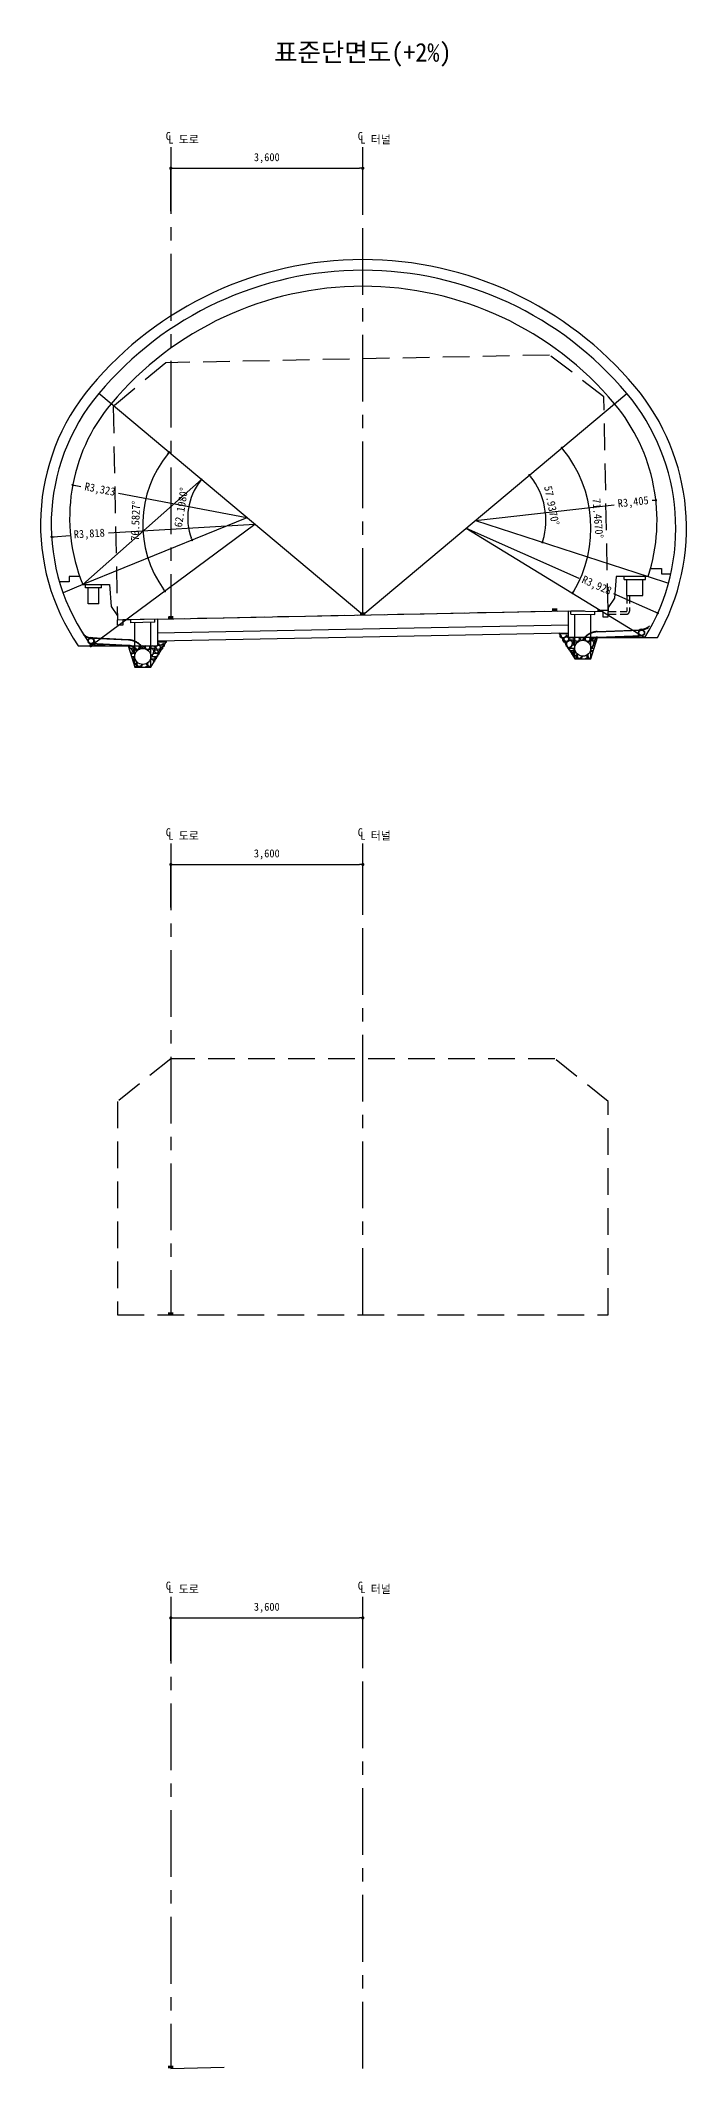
# Model space of a CAD drawing. Header units: millimetres. Extents: x -69382 to 174843, y -46375 to 101648.
# Drawn here: x 73612 to 85722, y 20056 to 58065 of the extents above; entities that cross this region are included whole.
import ezdxf
from ezdxf.enums import TextEntityAlignment as Align

# ---------------------------------------------------------------- set-up
doc = ezdxf.new("R2010")
doc.units = ezdxf.units.MM
doc.header["$LTSCALE"] = 1000
doc.linetypes.add('A-CENTR01', pattern=[2, 1.25, -0.25, 0.25, -0.25])
doc.linetypes.add('A-DASHD01', pattern=[0.75, 0.5, -0.25])
for name, color, linetype in [('-길작업', 255, 'Continuous'), ('CS-CNTL', 1, 'A-CENTR01'), ('CS-CONC-MAJR', 4, 'Continuous'), ('CS-DIML', 1, 'Continuous'), ('CS-EXCV', 3, 'A-DIGLN01'), ('CS-HIDL', 2, 'A-DASHD01'), ('CS-LEAT', 3, 'Continuous'), ('CS-PATT', 1, 'Continuous'), ('CS-SYMB', 3, 'Continuous'), ('CST-01-02-02-G05-CS-CONC', 4, 'Continuous'), ('CST-01-02-02-G05-CS-EXCV', 3, 'CFZ008'), ('CZ-HIDL', 2, 'A-DASHD01'), ('CZ-TEX1', 6, 'Continuous'), ('DIM1', 1, 'Continuous')]:
    doc.layers.add(name, color=color, linetype=linetype)
doc.styles.add('WBMTXT', font='DotumChe.ttf')
doc.styles.add('WGTXT', font='DotumChe.ttf')
doc.linetypes.add('A-DIGLN01', pattern='A,0.9,-0.2,[19,kscals.shx,S=0.1,R=180,X=0,Y=0],0.9', length=2)
doc.linetypes.add('CFZ008', pattern='A,0.9,-0.2,[106,KHCLINE.shx,S=0.00606,R=180,X=0,Y=0],0.9', length=2)
doc.dimstyles.new('DIM-01', dxfattribs={"dimscale": 100, "dimtxt": 3, "dimasz": 0.6, "dimexe": 0, "dimexo": 0, "dimgap": 1, "dimtad": 1, "dimdec": 0, "dimrnd": 0.001, "dimzin": 1, "dimdsep": 46, "dimlunit": 6, "dimtxsty": 'WGTXT', "dimblk": 'DOT', "dimcen": 0, "dimclrd": 1, "dimclre": 1, "dimclrt": 3, "dimadec": 4, "dimazin": 0, "dimtfac": 1, "dimtdec": 0, "dimtix": 1, "dimtmove": 2, "dimatfit": 3, "dimldrblk": 'DOT', "dimfxl": 1.5, "dimlwd": -1, "dimarcsym": 0})
doc.dimstyles.new('DIM-50(j)', dxfattribs={"dimscale": 50, "dimtxt": 3, "dimasz": 0.6, "dimexe": 1.25, "dimexo": 0, "dimgap": 1.25, "dimtad": 1, "dimdec": 0, "dimdsep": 46, "dimlunit": 6, "dimtxsty": 'WGTXT', "dimblk": 'CMRSPOS', "dimcen": 6.375, "dimclrd": 1, "dimclre": 1, "dimclrt": 3, "dimadec": 4, "dimazin": 0, "dimtfac": 1, "dimtdec": 0, "dimtix": 1, "dimtmove": 2, "dimatfit": 1, "dimldrblk": 'CMRSPOS', "dimfxl": 1.25, "dimtolj": 1, "dimtzin": 0, "dimarcsym": 0})

# ---------------------------------------------------------------- blocks, each defined once
blk = doc.blocks.new('_Dot')
at = {"layer": 'DIM1'}
blk.add_line((0, 0), (-1, 0), dxfattribs=at)
at = {"layer": 'DIM1', "const_width": 0.5}
blk.add_lwpolyline([(-0.25, 0, 1), (0.25, 0, 1)], format="xyb", close=True, dxfattribs=at)
blk = doc.blocks.new('*D339')
at = {"color": 1, "linetype": 'ByBlock', "lineweight": -2, "transparency": 16777216}
for p, q in [((76054, 41818), (76054, 42621)), ((79654, 41818), (79654, 42621))]:
    blk.add_line(p, q, dxfattribs=at)
at = {"color": 1, "transparency": 16777216}
blk.add_line((76114, 42621), (79594, 42621), dxfattribs=at)
at = {"layer": 'Defpoints', "color": 0, "linetype": 'ByBlock', "transparency": 16777216}
for p in [(79654, 42621), (76054, 41818), (79654, 41818)]:
    blk.add_point(p, dxfattribs=at)
at = {"color": 1, "linetype": 'ByBlock', "transparency": 16777216, "xscale": 60, "yscale": 60, "zscale": 60, "rotation": 180}
blk.add_blockref('_Dot', (76054, 42621), dxfattribs=at)
at = {"color": 1, "linetype": 'ByBlock', "transparency": 16777216, "xscale": 60, "yscale": 60, "zscale": 60}
blk.add_blockref('_Dot', (79654, 42621), dxfattribs=at)
at = {"color": 3, "linetype": 'ByBlock', "transparency": 16777216, "insert": (77854, 42811), "char_height": 150, "attachment_point": 5, "style": 'WGTXT'}
blk.add_mtext('3,600', dxfattribs=at)
blk = doc.blocks.new('*D340')
at = {"color": 1, "linetype": 'ByBlock', "lineweight": -2, "transparency": 16777216}
for p, q in [((76054, 54867), (76054, 55671)), ((79654, 54867), (79654, 55671))]:
    blk.add_line(p, q, dxfattribs=at)
at = {"color": 1, "transparency": 16777216}
blk.add_line((76114, 55671), (79594, 55671), dxfattribs=at)
at = {"layer": 'Defpoints', "color": 0, "linetype": 'ByBlock', "transparency": 16777216}
for p in [(79654, 55671), (76054, 54867), (79654, 54867)]:
    blk.add_point(p, dxfattribs=at)
at = {"color": 1, "linetype": 'ByBlock', "transparency": 16777216, "xscale": 60, "yscale": 60, "zscale": 60, "rotation": 180}
blk.add_blockref('_Dot', (76054, 55671), dxfattribs=at)
at = {"color": 1, "linetype": 'ByBlock', "transparency": 16777216, "xscale": 60, "yscale": 60, "zscale": 60}
blk.add_blockref('_Dot', (79654, 55671), dxfattribs=at)
at = {"color": 3, "linetype": 'ByBlock', "transparency": 16777216, "insert": (77854, 55860), "char_height": 150, "attachment_point": 5, "style": 'WGTXT'}
blk.add_mtext('3,600', dxfattribs=at)
blk = doc.blocks.new('CMRSPOS')
at = {"layer": 'CS-DIML', "color": 1}
blk.add_line((-0.75, 0), (-1.5, 0), dxfattribs=at)
at = {"layer": 'CS-DIML', "color": 1, "const_width": 0.75}
blk.add_lwpolyline([(-0.375, 0, 1), (0.375, 0, 1)], format="xyb", close=True, dxfattribs=at)
blk = doc.blocks.new('*D341')
at = {"layer": '-길작업', "color": 1, "lineweight": -2, "transparency": 16777216}
blk.add_arc((77481, 49122), 1110, 141.548, 200.6501, dxfattribs=at)
at = {"layer": 'Defpoints', "color": 0, "transparency": 16777216}
for p in [(74706, 51451), (76433, 49489), (77481, 49122), (74404, 47867), (79654, 47299)]:
    blk.add_point(p, dxfattribs=at)
at = {"layer": '-길작업', "color": 1, "lineweight": -2, "transparency": 16777216, "xscale": 30, "yscale": 30, "zscale": 30}
for p, rotation in [((76630, 49836), 50.77397742344014), ((76453, 48703), 291.4240346628612)]:
    blk.add_blockref('CMRSPOS', p, dxfattribs=dict(at, rotation=rotation))
at = {"layer": '-길작업', "color": 3, "transparency": 16777216, "insert": (76248, 49315), "char_height": 150, "attachment_point": 5, "rotation": 81.099, "style": 'WGTXT'}
blk.add_mtext('\\A1;62.1980°', dxfattribs=at)
blk = doc.blocks.new('*D342')
at = {"layer": '-길작업', "color": 1, "lineweight": -2, "transparency": 16777216}
blk.add_arc((77630, 48997), 2100, 140.8184, 215.7644, dxfattribs=at)
at = {"layer": 'Defpoints', "color": 0, "transparency": 16777216}
for p in [(74706, 51451), (75596, 49522), (77630, 48997), (79654, 47299), (74565, 46722)]:
    blk.add_point(p, dxfattribs=at)
at = {"layer": '-길작업', "color": 1, "lineweight": -2, "transparency": 16777216, "xscale": 30, "yscale": 30, "zscale": 30}
for p, rotation in [((76021, 50347), 50.40917902936007), ((75944, 47745), 306.1735653981945)]:
    blk.add_blockref('CMRSPOS', p, dxfattribs=dict(at, rotation=rotation))
at = {"layer": '-길작업', "color": 3, "transparency": 16777216, "insert": (75393, 49064), "char_height": 150, "attachment_point": 5, "rotation": 88.2914, "style": 'WGTXT'}
blk.add_mtext('\\A1;76.5827°', dxfattribs=at)
blk = doc.blocks.new('*D343')
at = {"layer": '-길작업', "color": 1, "lineweight": -2, "transparency": 16777216}
for p, q in [((74244, 49729), (74370, 49706)), ((77481, 49122), (75077, 49573))]:
    blk.add_line(p, q, dxfattribs=at)
at = {"layer": 'Defpoints', "color": 0, "transparency": 16777216}
for p in [(74215, 49735), (77481, 49122)]:
    blk.add_point(p, dxfattribs=at)
at = {"layer": '-길작업', "color": 1, "lineweight": -2, "transparency": 16777216, "xscale": 30, "yscale": 30, "zscale": 30, "rotation": 169.3792305069425}
blk.add_blockref('CMRSPOS', (74215, 49735), dxfattribs=at)
at = {"layer": '-길작업', "color": 3, "transparency": 16777216, "insert": (74724, 49639), "char_height": 150, "attachment_point": 5, "rotation": 349.3792, "style": 'WGTXT'}
blk.add_mtext('\\A1;R3,323', dxfattribs=at)
blk = doc.blocks.new('*D344')
at = {"layer": '-길작업', "color": 1, "lineweight": -2, "transparency": 16777216}
for p, q in [((73850, 48765), (74168, 48785)), ((77630, 48997), (74886, 48829))]:
    blk.add_line(p, q, dxfattribs=at)
at = {"layer": 'Defpoints', "color": 0, "transparency": 16777216}
for p in [(73820, 48763), (77630, 48997)]:
    blk.add_point(p, dxfattribs=at)
at = {"layer": '-길작업', "color": 1, "lineweight": -2, "transparency": 16777216, "xscale": 30, "yscale": 30, "zscale": 30, "rotation": 183.5116391490069}
blk.add_blockref('CMRSPOS', (73820, 48763), dxfattribs=at)
at = {"layer": '-길작업', "color": 3, "transparency": 16777216, "insert": (74527, 48807), "char_height": 150, "attachment_point": 5, "rotation": 3.5116, "style": 'WGTXT'}
blk.add_mtext('\\A1;R3,818', dxfattribs=at)
blk = doc.blocks.new('*D345')
at = {"color": 1, "linetype": 'ByBlock', "lineweight": -2, "transparency": 16777216}
for p, q in [((76054, 27697), (76054, 28500)), ((79654, 27697), (79654, 28500))]:
    blk.add_line(p, q, dxfattribs=at)
at = {"color": 1, "transparency": 16777216}
blk.add_line((76114, 28500), (79594, 28500), dxfattribs=at)
at = {"layer": 'Defpoints', "color": 0, "linetype": 'ByBlock', "transparency": 16777216}
for p in [(79654, 28500), (76054, 27697), (79654, 27697)]:
    blk.add_point(p, dxfattribs=at)
at = {"color": 1, "linetype": 'ByBlock', "transparency": 16777216, "xscale": 60, "yscale": 60, "zscale": 60, "rotation": 180}
blk.add_blockref('_Dot', (76054, 28500), dxfattribs=at)
at = {"color": 1, "linetype": 'ByBlock', "transparency": 16777216, "xscale": 60, "yscale": 60, "zscale": 60}
blk.add_blockref('_Dot', (79654, 28500), dxfattribs=at)
at = {"color": 3, "linetype": 'ByBlock', "transparency": 16777216, "insert": (77854, 28690), "char_height": 150, "attachment_point": 5, "style": 'WGTXT'}
blk.add_mtext('3,600', dxfattribs=at)
blk = doc.blocks.new('*D346')
at = {"layer": '-길작업', "color": 1, "lineweight": -2, "transparency": 16777216}
blk.add_arc((81765, 49069), 1322, 343.3634, 38.6996, dxfattribs=at)
at = {"layer": 'Defpoints', "color": 0, "transparency": 16777216}
for p in [(84603, 51451), (81765, 49069), (83086, 49101), (85004, 48021), (79654, 47299)]:
    blk.add_point(p, dxfattribs=at)
at = {"layer": '-길작업', "color": 1, "lineweight": -2, "transparency": 16777216, "xscale": 30, "yscale": 30, "zscale": 30}
for p, rotation in [((82777, 49919), 129.3497756539354), ((83022, 48662), 252.7131782649471)]:
    blk.add_blockref('CMRSPOS', p, dxfattribs=dict(at, rotation=rotation))
at = {"layer": '-길작업', "color": 3, "transparency": 16777216, "insert": (83197, 49349), "char_height": 150, "attachment_point": 5, "rotation": 281.0315, "style": 'WGTXT'}
blk.add_mtext('\\A1;57.9370°', dxfattribs=at)
blk = doc.blocks.new('*D347')
at = {"layer": '-길작업', "color": 1, "lineweight": -2, "transparency": 16777216}
blk.add_arc((81594, 48926), 2338, 329.2683, 39.2647, dxfattribs=at)
at = {"layer": 'Defpoints', "color": 0, "transparency": 16777216}
for p in [(84603, 51451), (81594, 48926), (83911, 48615), (79654, 47299), (84944, 46876)]:
    blk.add_point(p, dxfattribs=at)
at = {"layer": '-길작업', "color": 1, "lineweight": -2, "transparency": 16777216, "xscale": 30, "yscale": 30, "zscale": 30}
for p, rotation in [((83385, 50429), 129.6323559732324), ((83588, 47706), 238.9006648357519)]:
    blk.add_blockref('CMRSPOS', p, dxfattribs=dict(at, rotation=rotation))
at = {"layer": '-길작업', "color": 3, "transparency": 16777216, "insert": (84062, 49110), "char_height": 150, "attachment_point": 5, "rotation": 274.2665, "style": 'WGTXT'}
blk.add_mtext('\\A1;71.4670°', dxfattribs=at)
blk = doc.blocks.new('*D348')
at = {"layer": '-길작업', "color": 1, "lineweight": -2, "transparency": 16777216}
for p, q in [((85119, 49445), (85082, 49441)), ((81765, 49069), (84368, 49361))]:
    blk.add_line(p, q, dxfattribs=at)
at = {"layer": 'Defpoints', "color": 0, "transparency": 16777216}
for p in [(85149, 49449), (81765, 49069)]:
    blk.add_point(p, dxfattribs=at)
at = {"layer": '-길작업', "color": 1, "lineweight": -2, "transparency": 16777216, "xscale": 30, "yscale": 30, "zscale": 30, "rotation": 6.391121757839711}
blk.add_blockref('CMRSPOS', (85149, 49449), dxfattribs=at)
at = {"layer": '-길작업', "color": 3, "transparency": 16777216, "insert": (84725, 49401), "char_height": 150, "attachment_point": 5, "rotation": 6.3911, "style": 'WGTXT'}
blk.add_mtext('\\A1;R3,405', dxfattribs=at)
blk = doc.blocks.new('*D349')
at = {"layer": '-길작업', "color": 1, "lineweight": -2, "transparency": 16777216}
for p, q in [((81594, 48926), (83706, 47988)), ((85156, 47343), (84363, 47695))]:
    blk.add_line(p, q, dxfattribs=at)
at = {"layer": 'Defpoints', "color": 0, "transparency": 16777216}
for p in [(81594, 48926), (85183, 47331)]:
    blk.add_point(p, dxfattribs=at)
at = {"layer": '-길작업', "color": 1, "lineweight": -2, "transparency": 16777216, "xscale": 30, "yscale": 30, "zscale": 30, "rotation": 336.0345342017617}
blk.add_blockref('CMRSPOS', (85183, 47331), dxfattribs=at)
at = {"layer": '-길작업', "color": 3, "transparency": 16777216, "insert": (84034, 47841), "char_height": 150, "attachment_point": 5, "rotation": 336.0345, "style": 'WGTXT'}
blk.add_mtext('\\A1;R3,928', dxfattribs=at)

msp = doc.modelspace()

# ---------------------------------------------------------------- hatches: boundary and pattern name
at = {"layer": 'CS-PATT'}
h = msp.add_hatch(dxfattribs=at)
h.set_pattern_fill('GRAVEL', color=256, scale=200, style=0)
h.set_pattern_definition([(228.0128, (62762.526, 103892.425), (-1599.9996464, -1800.0002683), [26.9072, -2663.8176]), (184.9697, (62744.526, 103872.4255), (2400.0002103, 199.9982614), [46.1736, -4571.185]), (132.5104, (62698.526, 103868.425), (1999.9981437, -2200.0017348), [32.5576, -3223.2064]), (267.2737, (62620.526, 103818.4255), (199.9992035, 4000.000059), [42.0476, -4162.7116]), (292.8337, (62618.526, 103776.4255), (-1000.0019811, 2399.9992824), [41.231, -4081.8746]), (357.2737, (62634.526, 103738.4255), (-4000.000059, 199.9992035), [42.0476, -4162.7116]), (37.6942, (62676.526, 103736.4255), (-2600.0014691, -1999.998081), [55.6058, -5504.9698]), (72.2553, (62720.526, 103770.4255), (1400.0021525, 4399.9992462), [52.4976, -5197.2642]), (121.4296, (62736.526, 103820.4255), (-1600.0016468, 2599.9990073), [42.19, -4176.8146]), (175.2364, (62714.526, 103856.425), (2200.0001893, -199.9983065), [48.1664, -2360.1526]), (222.3974, (62666.526, 103860.4255), (-2400.0014702, -2199.9984164), [62.2896, -6166.675]), (138.8141, (62818.526, 103816.425), (-1400.0005894, 1199.9994627), [21.2602, -2104.7688]), (171.4692, (62802.526, 103830.425), (2599.999657, -400.001582), [40.4474, -4004.3022]), (225, (62762.53, 103836.43), (-2e-14, -200.00006), [28.2842, -254.5584]), (203.1986, (62748.526, 103860.425), (999.999946, 400.000265), [15.2316, -1507.923]), (291.8014, (62734.526, 103854.425), (-199.999982, 600.000055), [21.5406, -1055.4924]), (30.9638, (62742.526, 103834.425), (599.999604, 400.000497), [34.9858, -1131.2046]), (161.5651, (62772.526, 103852.425), (400.00009, -199.99968), [25.2982, -607.1574]), (16.3895, (62618.526, 103854.425), (2000.0004397, 599.998542), [35.44, -3508.569]), (70.3462, (62652.526, 103864.425), (-799.9990495, -2200.000427), [29.7322, -2943.4816]), (293.1986, (62772.526, 103892.425), (-400.000265, 999.999946), [30.463, -1492.6916]), (343.6105, (62784.526, 103864.425), (-2000.0004397, 599.998542), [35.44, -3508.569]), (339.444, (62618.526, 103730.425), (-1000.000369, 399.999199), [34.176, -1674.6248]), (294.7751, (62650.526, 103718.425), (-999.998438, 2200.0006844), [28.6356, -2834.9286]), (66.8014, (62774.526, 103692.425), (400.000265, 999.999946), [30.463, -1492.6916]), (17.354, (62786.526, 103720.425), (-2600.0004038, -799.9989005), [33.5262, -3319.0848]), (69.444, (62676.526, 103692.425), (-399.999199, -1000.000369), [17.088, -1691.7128]), (101.3099, (62762.526, 103692.425), (-199.999526, 800.00015), [10.198, -1009.6058]), (165.9638, (62760.526, 103702.425), (600.00011, -199.99961), [41.231, -783.39]), (186.009, (62720.526, 103712.425), (1999.9999502, 199.9998635), [38.21, -3782.7846]), (303.6901, (62742.526, 103816.425), (-200.000267, 399.99991), [28.8444, -692.2658]), (353.1572, (62758.526, 103792.4255), (3399.9998731, -400.0015996), [50.3588, -4985.5126]), (60.9454, (62808.526, 103786.425), (-800.0000054, -1400.000077), [20.5912, -2038.5348]), (90, (62818.53, 103804.43), (-200, 200), [12, -188]), (120.2564, (62716.526, 103718.425), (799.9989774, -1400.000491), [27.7848, -2750.704]), (48.0128, (62702.526, 103742.425), (1599.9996464, 1800.0002683), [53.8144, -2636.9104]), (0, (62738.53, 103782.43), (200, 200), [52, -148]), (325.3048, (62790.526, 103782.425), (-1999.9988518, 1400.001722), [31.6228, -3130.6548]), (254.0546, (62816.526, 103764.425), (-199.999978, -800.000025), [29.1204, -1426.9016]), (207.646, (62808.526, 103736.4255), (-3799.9991614, -2000.0015426), [47.413, -4693.8948]), (175.4261, (62766.526, 103714.4255), (-2600.0001117, 199.9989602), [50.1598, -4965.8148])])
h.paths.add_polyline_path([(75979.2703, 46768.2709), (75804.2703, 46771.7709), (75804.2703, 46721.7709), (75254.2709, 46721.769), (75379.2703, 46321.7709), (75679.2703, 46321.7709)])
h.paths.add_polyline_path([(75679.2703, 46521.7709, -1), (75379.2703, 46521.7709, -1)], flags=16)
h = msp.add_hatch(dxfattribs=at)
h.set_pattern_fill('GRAVEL', color=256, scale=200, style=0)
h.set_pattern_definition([(228.0128, (69212.908, 104046.425), (-1599.9996464, -1800.0002683), [26.9072, -2663.8176]), (184.9697, (69194.908, 104026.4255), (2400.0002103, 199.9982614), [46.1736, -4571.185]), (132.5104, (69148.908, 104022.425), (1999.9981437, -2200.0017348), [32.5576, -3223.2064]), (267.2737, (69070.908, 103972.4255), (199.9992035, 4000.000059), [42.0476, -4162.7116]), (292.8337, (69068.908, 103930.4255), (-1000.0019811, 2399.9992824), [41.231, -4081.8746]), (357.2737, (69084.908, 103892.4255), (-4000.000059, 199.9992035), [42.0476, -4162.7116]), (37.6942, (69126.908, 103890.4255), (-2600.0014691, -1999.998081), [55.6058, -5504.9698]), (72.2553, (69170.908, 103924.4255), (1400.0021525, 4399.9992462), [52.4976, -5197.2642]), (121.4296, (69186.908, 103974.4255), (-1600.0016468, 2599.9990073), [42.19, -4176.8146]), (175.2364, (69164.908, 104010.425), (2200.0001893, -199.9983065), [48.1664, -2360.1526]), (222.3974, (69116.908, 104014.4255), (-2400.0014702, -2199.9984164), [62.2896, -6166.675]), (138.8141, (69268.908, 103970.425), (-1400.0005894, 1199.9994627), [21.2602, -2104.7688]), (171.4692, (69252.908, 103984.425), (2599.999657, -400.001582), [40.4474, -4004.3022]), (225, (69212.91, 103990.43), (-2e-14, -200.00006), [28.2842, -254.5584]), (203.1986, (69198.908, 104014.425), (999.999946, 400.000265), [15.2316, -1507.923]), (291.8014, (69184.908, 104008.425), (-199.999982, 600.000055), [21.5406, -1055.4924]), (30.9638, (69192.908, 103988.425), (599.999604, 400.000497), [34.9858, -1131.2046]), (161.5651, (69222.91, 104006.425), (400.00009, -199.99968), [25.2982, -607.1574]), (16.3895, (69068.908, 104008.425), (2000.0004397, 599.998542), [35.44, -3508.569]), (70.3462, (69102.908, 104018.425), (-799.9990495, -2200.000427), [29.7322, -2943.4816]), (293.1986, (69222.908, 104046.425), (-400.000265, 999.999946), [30.463, -1492.6916]), (343.6105, (69234.908, 104018.425), (-2000.0004397, 599.998542), [35.44, -3508.569]), (339.444, (69068.908, 103884.425), (-1000.000369, 399.999199), [34.176, -1674.6248]), (294.7751, (69100.908, 103872.425), (-999.998438, 2200.0006844), [28.6356, -2834.9286]), (66.8014, (69224.908, 103846.425), (400.000265, 999.999946), [30.463, -1492.6916]), (17.354, (69236.908, 103874.425), (-2600.0004038, -799.9989005), [33.5262, -3319.0848]), (69.444, (69126.908, 103846.425), (-399.999199, -1000.000369), [17.088, -1691.7128]), (101.3099, (69212.908, 103846.425), (-199.999526, 800.00015), [10.198, -1009.6058]), (165.9638, (69210.91, 103856.425), (600.00011, -199.99961), [41.231, -783.39]), (186.009, (69170.908, 103866.425), (1999.9999502, 199.9998635), [38.21, -3782.7846]), (303.6901, (69192.91, 103970.425), (-200.000267, 399.99991), [28.8444, -692.2658]), (353.1572, (69208.908, 103946.4255), (3399.9998731, -400.0015996), [50.3588, -4985.5126]), (60.9454, (69258.908, 103940.425), (-800.0000054, -1400.000077), [20.5912, -2038.5348]), (90, (69268.9, 103958.43), (-200, 200), [12, -188]), (120.2564, (69166.908, 103872.425), (799.9989774, -1400.000491), [27.7848, -2750.704]), (48.0128, (69152.908, 103896.425), (1599.9996464, 1800.0002683), [53.8144, -2636.9104]), (0, (69188.9, 103936.43), (200, 200), [52, -148]), (325.3048, (69240.908, 103936.425), (-1999.9988518, 1400.001722), [31.6228, -3130.6548]), (254.0546, (69266.908, 103918.425), (-199.999978, -800.000025), [29.1204, -1426.9016]), (207.646, (69258.908, 103890.4255), (-3799.9991614, -2000.0015426), [47.413, -4693.8948]), (175.4261, (69216.908, 103868.4255), (-2600.0001117, 199.9989602), [50.1598, -4965.8148])])
h.paths.add_polyline_path([(83329.2703, 46922.2709), (83504.2703, 46925.7709), (83504.2703, 46875.7709), (84054.2697, 46875.769), (83929.2703, 46475.7709), (83629.2703, 46475.7709)])
h.paths.add_polyline_path([(83629.2703, 46675.7709, 1), (83929.2703, 46675.7709, 1)], flags=16)

# ---------------------------------------------------------------- linework, layer by layer
at = {"layer": '-길작업', "color": 3}
for p, q in [((79654.2703, 47298.7709), (74705.6232, 51451.1788)), ((79654.2703, 47298.7709), (84602.9174, 51451.1788)), ((76630.2703, 49835.7709), (74404.2703, 47866.7709)), ((84154.2703, 47260.7709), (84254.2703, 47260.7709)), ((76054.2703, 20056.5461), (77054.2703, 20076.5461))]:
    msp.add_line(p, q, dxfattribs=at)
at = {"layer": '-길작업', "color": 5}
for p, q in [((77481.1, 49122.2773), (74404.2703, 47866.7709)), ((81764.5328, 49069.4913), (85004.2703, 48020.7709))]:
    msp.add_line(p, q, dxfattribs=at)
at = {"layer": '-길작업', "color": 6}
for p, q in [((77630.2458, 48997.1291), (74564.5448, 46721.7709)), ((81593.8327, 48926.257), (84944.2547, 46875.7709))]:
    msp.add_line(p, q, dxfattribs=at)
at = {"layer": '-길작업', "color": 3}
for points in [[(85004.2703, 48020.7709), (85384.8285, 47897.5821)], [(74404.2703, 47866.7709), (74033.9168, 47715.6474)]]:
    msp.add_lwpolyline(points, dxfattribs=at)
at = {"layer": '-길작업', "color": 6}
for centre, radius, start, end in [((77630.2458, 48997.1291), 3817.8236, 140, 216.58274443), ((81593.8327, 48926.257), 3928.081, 328.53302081, 40)]:
    msp.add_arc(centre, radius, start, end, dxfattribs=at)
at = {"layer": '-길작업', "color": 5}
for centre, radius, start, end in [((77481.1, 49122.2773), 3323.1276, 140, 202.19801209), ((81764.5328, 49069.4913), 3405.248, 342.06295392, 40)]:
    msp.add_arc(centre, radius, start, end, dxfattribs=at)
at = {"layer": 'CS-CNTL'}
for p, q in [((76054.2703, 56064.3742), (76054.2703, 47226.7709)), ((79654.2703, 47298.7709), (79654.2703, 56064.3742)), ((76054.2703, 43015.2316), (76054.2703, 34177.6283)), ((79654.2703, 34177.6283), (79654.2703, 43015.2316)), ((76054.2703, 28894.1494), (76054.2703, 20056.5461)), ((79654.2703, 20056.5461), (79654.2703, 28894.1494))]:
    msp.add_line(p, q, dxfattribs=at)
at = {"layer": 'CS-CONC-MAJR'}
for p, q in [((84554.2703, 47960.7709), (84554.2703, 48020.7709)), ((84554.2703, 47960.7709), (84954.2703, 47960.7709)), ((84604.2703, 47660.7709), (84604.2703, 47960.7709)), ((84904.2703, 47660.7709), (84904.2703, 47960.7709)), ((84954.2703, 47960.7709), (84954.2703, 48020.7709)), ((85051.904, 48170.7709), (85251.904, 48170.7709)), ((85251.904, 48170.7709), (85251.904, 48070.7709)), ((85251.904, 48070.7709), (85414.4736, 48070.7709)), ((74454.2703, 47806.7709), (74454.2703, 47866.7709)), ((74754.2703, 47806.7709), (74454.2703, 47806.7709)), ((74504.2703, 47506.7709), (74504.2703, 47806.7709)), ((74704.2703, 47506.7709), (74704.2703, 47806.7709)), ((74754.2703, 47806.7709), (74754.2703, 47866.7709)), ((84604.2703, 47660.7709), (84904.2703, 47660.7709)), ((74704.2703, 47506.7709), (74504.2703, 47506.7709)), ((75804.2703, 47221.7709), (75154.2703, 47208.7709)), ((75304.2703, 47151.7709), (75304.2703, 47211.7709)), ((75754.2703, 47160.7709), (75304.2703, 47151.7709)), ((75379.2703, 46321.7709), (75379.2703, 47153.2709)), ((75679.2703, 46321.7709), (75679.2703, 47159.2709)), ((75754.2703, 47160.7709), (75754.2703, 47220.7709)), ((75804.2703, 47221.7709), (75804.2703, 46721.7709)), ((83504.2703, 47375.7709), (84154.2703, 47362.7709)), ((83504.2703, 47375.7709), (83504.2703, 46875.7709)), ((83554.2703, 47314.7709), (83554.2703, 47374.7709)), ((83554.2703, 47314.7709), (84004.2703, 47305.7709)), ((83629.2703, 46475.7709), (83629.2703, 47313.2709)), ((83929.2703, 46475.7709), (83929.2703, 47307.2709)), ((84004.2703, 47305.7709), (84004.2703, 47365.7709)), ((75154.2703, 47106.7709), (75054.2703, 47106.7709)), ((84054.2703, 46875.7709), (83504.2703, 46875.7709)), ((84814.89, 46885.7709), (84624.89, 46885.7709)), ((84624.89, 46885.7709), (84624.89, 46875.7709)), ((74624.5173, 46731.7709), (74814.5173, 46731.7709)), ((74814.5173, 46731.7709), (74814.5173, 46721.7709)), ((75254.2703, 46721.7709), (75804.2703, 46721.7709))]:
    msp.add_line(p, q, dxfattribs=at)
for points in [[(85004.2703, 48020.7709), (84954.2703, 48020.7709), (84554.2703, 48020.7709), (84404.2703, 48020.7709), (84374.2703, 47610.7709), (84254.2703, 47435.7709), (84254.2703, 47360.7709)], [(74404.2703, 47866.7709), (74454.2703, 47866.7709), (74754.2703, 47866.7709), (74904.2703, 47866.7709), (74934.2703, 47456.7709), (75054.2703, 47281.7709), (75054.2703, 47206.7709)], [(75054.2703, 47106.7709), (75054.2703, 47206.7709)], [(75154.2703, 47208.7709), (75154.2703, 47106.7709)], [(75804.2703, 47221.7709), (83504.2703, 47375.7709)], [(84154.2703, 47362.7709), (84154.2703, 47260.7709)], [(84254.2703, 47260.7709), (84254.2703, 47360.7709)], [(74614.5173, 46811.413), (74614.5173, 46721.7709)], [(74624.5173, 46811.413), (74624.5173, 46731.7709)], [(75804.2703, 46961.7709), (83504.2703, 47115.7709)], [(84814.89, 46965.413), (84814.89, 46885.7709)], [(84824.89, 46965.413), (84824.89, 46875.7709)]]:
    msp.add_lwpolyline(points, dxfattribs=at)
for centre in [(83779.2703, 46675.7709), (75529.2703, 46521.7709)]:
    msp.add_circle(centre, 150, dxfattribs=at)
for centre, radius, start, end in [((79654.2703, 47298.7709), 6460, 40, 140), ((79654.2703, 47298.7709), 6160, 40, 140), ((74556.8244, 47067.4074), 190, 210.16647897, 270.37889396), ((74556.8244, 47067.4074), 200, 223.52550501, 270.37889396), ((74558.5173, 46811.413), 66, 0, 90.37889396), ((74558.5173, 46811.413), 56, 0, 90.37889396), ((84880.89, 46965.413), 66, 89.62110604, 180), ((84880.89, 46965.413), 56, 89.62110604, 180), ((84882.5829, 47221.4074), 200, 269.62110604, 309.14659421), ((84882.5829, 47221.4074), 190, 269.62110604, 319.15166672)]:
    msp.add_arc(centre, radius, start, end, dxfattribs=at)
at = {"layer": 'CS-EXCV', "ltscale": 50}
for p, q in [((75979.2703, 46788.2709), (75804.2703, 46791.7709)), ((83329.2703, 46949.2709), (83504.2703, 46945.7709))]:
    msp.add_line(p, q, dxfattribs=at)
at = {"layer": 'CS-EXCV'}
for points in [[(74318.8032, 46721.7709), (75254.2703, 46721.7709), (75379.2703, 46321.7709), (75679.2703, 46321.7709), (75979.6701, 46815.2789)], [(75804.2703, 46811.7709), (83504.2703, 46965.7709)], [(83329.2703, 46962.2709), (83629.2703, 46475.7709), (83929.2703, 46475.7709), (84054.2703, 46875.7709), (85176.6472, 46875.7709)]]:
    msp.add_lwpolyline(points, dxfattribs=at)
for centre, radius, start, end in [((79654.2703, 47298.7709), 6660, 40, 140), ((77630.2458, 48997.1291), 4017.8236, 140, 214.49373406), ((81593.8327, 48926.257), 4128.081, 330.21699534, 40)]:
    msp.add_arc(centre, radius, start, end, dxfattribs=at)
at = {"layer": 'CS-HIDL'}
for points in [[(84252.6308, 47390.7381), (84172.6468, 51389.9383), (83156.8499, 52169.7824), (75958.2895, 52025.8111), (74974.4862, 51205.9751), (75054.4702, 47206.7749), (84252.6308, 47390.7381)], [(84254.2703, 34177.6283), (84254.2703, 38177.6283), (83254.2703, 38977.6283), (76054.2703, 38977.6283), (75054.2703, 38177.6283), (75054.2703, 34177.6283), (84254.2703, 34177.6283)]]:
    msp.add_lwpolyline(points, dxfattribs=at)
at = {"layer": 'CS-SYMB'}
for points in [[(76002.2707, 47275.7409), (76102.2707, 47277.7409), (76004.2703, 47225.7709), (76104.2703, 47227.7709)], [(79602.2707, 47347.7409), (79702.2707, 47349.7409), (79604.2703, 47297.7709), (79704.2703, 47299.7709)], [(83202.2707, 47419.7409), (83302.2707, 47421.7409), (83204.2703, 47369.7709), (83304.2703, 47371.7709)], [(76003.2603, 34227.6283), (76103.2803, 34227.6283), (76004.2603, 34177.6283), (76104.2803, 34177.6283)], [(76002.2707, 20105.5161), (76102.2707, 20107.5161), (76004.2703, 20055.5461), (76104.2703, 20057.5461)]]:
    msp.add_solid(points, dxfattribs=at)
at = {"layer": 'CST-01-02-02-G05-CS-CONC'}
for p, q in [((74149.8769, 47916.7709), (73973.1293, 47916.7709)), ((74349.8769, 48016.7709), (74149.8769, 48016.7709)), ((74149.8769, 48016.7709), (74149.8769, 47916.7709))]:
    msp.add_line(p, q, dxfattribs=at)
at = {"layer": 'CST-01-02-02-G05-CS-EXCV', "linetype": 'CFZ008', "flags": 128}
msp.add_lwpolyline([(84054.2703, 46875.7709), (85006.2674, 46875.7709)], dxfattribs=at)
at = {"layer": 'CZ-HIDL', "ltscale": 0.3}
for p, q in [((84604.2703, 47660.7709), (84604.2703, 47370.7709)), ((84654.2703, 47660.7709), (84654.2703, 47370.7709)), ((84254.2703, 47360.7709), (84594.2703, 47360.7709)), ((84254.2703, 47310.7709), (84594.2703, 47310.7709))]:
    msp.add_line(p, q, dxfattribs=at)
at = {"layer": 'CZ-HIDL', "ltscale": 20}
for p, q in [((75254.3168, 46721.769), (74552.6313, 46755.4577)), ((75254.5513, 46727.7644), (74552.8711, 46761.4529)), ((75258.7467, 46833.6814), (74557.1077, 46867.3682)), ((75258.4691, 46827.6877), (74582.0668, 46860.3651)), ((84049.7939, 46987.6814), (84878.6518, 47021.3682)), ((84050.0714, 46981.6877), (84853.6927, 47014.3651)), ((84053.9892, 46881.7644), (84882.8884, 46915.4529)), ((84054.2238, 46875.769), (84883.1282, 46909.4577))]:
    msp.add_line(p, q, dxfattribs=at)
at = {"layer": 'CZ-HIDL'}
for centre, radius in [((74558.5173, 46811.413), 56), ((74558.5173, 46811.413), 50), ((84880.89, 46965.413), 56), ((84880.89, 46965.413), 50)]:
    msp.add_circle(centre, radius, dxfattribs=at)
at = {"layer": 'CZ-HIDL', "ltscale": 0.3}
for radius in [10, 60]:
    msp.add_arc((84594.2703, 47370.7709), radius, 270, 0, dxfattribs=at)
at = {"layer": 'CZ-HIDL', "ltscale": 20}
for centre, radius, start, end in [((75245.5588, 46492.7439), 335.1925, 32.28295463, 87.79264051), ((75245.5589, 46492.7439), 341.1924, 31.6179627, 87.784849), ((84062.9817, 46646.7439), 341.1924, 92.215151, 148.3820373), ((84062.9818, 46646.7439), 335.1925, 92.20735949, 147.71704537), ((84062.9818, 46646.7439), 235.1925, 92.19119914, 142.46946619), ((84062.9818, 46646.7439), 229.1925, 92.18996042, 142.57456511), ((75245.5588, 46492.7439), 229.1925, 37.42543489, 87.81003958), ((75245.5588, 46492.7439), 235.1925, 37.53053381, 87.80880086)]:
    msp.add_arc(centre, radius, start, end, dxfattribs=at)

# ---------------------------------------------------------------- block references
at = {"layer": 'CS-DIML', "color": 1, "xscale": 60.00000000000254, "yscale": 60.00000000000254, "zscale": 60.00000000000254, "rotation": 216.1874499492966}
msp.add_blockref('_Dot', (74553.3396, 46721.7709), dxfattribs=at)

# ---------------------------------------------------------------- texts
at = {"layer": 'CS-LEAT', "style": 'WGTXT'}
for s, p in [('C', (75958.8968, 56200.1943)), ('L 도로', (76009.6076, 56135.3946)), ('C', (79558.8968, 56200.1943)), ('L 터널', (79609.6076, 56135.3946)), ('C', (75958.8968, 43151.0517)), ('L 도로', (76009.6076, 43086.252)), ('C', (79558.8968, 43151.0517)), ('L 터널', (79609.6076, 43086.252)), ('C', (75958.8968, 29029.9695)), ('L 도로', (76009.6076, 28965.1698)), ('C', (79558.8968, 29029.9695)), ('L 터널', (79609.6076, 28965.1698))]:
    msp.add_text(s, height=150, dxfattribs=at).set_placement(p)
at = {"layer": 'CZ-TEX1', "style": 'WBMTXT'}
msp.add_text('표준단면도(+2%)', height=350, dxfattribs=at).set_placement((79654.2703, 57845.1055), align=Align.MIDDLE_CENTER)

# ---------------------------------------------------------------- dimensions: what is measured, and where the dimension line sits
at = {"layer": '-길작업', "color": 3}
for base, line1, line2, picture, middle in [((76432.8476, 49488.6991), ((77481.1, 49122.2773), (74404.2703, 47866.7709)), ((79654.2703, 47298.7709), (74705.6232, 51451.1788)), '*D341', (76248.0807, 49315.3849)), ((75596.4852, 49522.051), ((77630.2458, 48997.1291), (74564.5448, 46721.7709)), ((79654.2703, 47298.7709), (74705.6232, 51451.1788)), '*D342', (75393.2303, 49063.8593)), ((83085.9345, 49101.2158), ((81764.5328, 49069.4913), (85004.2703, 48020.7709)), ((79654.2703, 47298.7709), (84602.9174, 51451.1788)), '*D346', (83196.9489, 49348.7416)), ((83910.7587, 48615.275), ((81593.8327, 48926.257), (84944.2547, 46875.7709)), ((79654.2703, 47298.7709), (84602.9174, 51451.1788)), '*D347', (84062.2761, 49110.4093))]:
    dim = msp.add_angular_dim_2l(base=base, line1=line1, line2=line2, dimstyle='DIM-50(j)', dxfattribs=at)
    dim.commit()
    dim.dimension.update_dxf_attribs({"geometry": picture, "text_midpoint": middle})
for center, mpoint, picture, middle in [((77481.1, 49122.2773), (74214.9022, 49734.7551), '*D343', (74723.6683, 49639.3512)), ((81764.5328, 49069.4913), (85148.6177, 49448.5463), '*D348', (84725.0912, 49401.1066)), ((77630.2458, 48997.1291), (73819.5906, 48763.2824), '*D344', (74527.0832, 48806.6988)), ((81593.8327, 48926.257), (85183.2757, 47330.7257), '*D349', (84034.4837, 47841.3714))]:
    dim = msp.add_radius_dim(center=center, mpoint=mpoint, dimstyle='DIM-50(j)', dxfattribs=at)
    dim.commit()
    dim.dimension.update_dxf_attribs({"geometry": picture, "text_midpoint": middle, "dimtype": 164})
at = {"linetype": 'ByBlock'}
for base, p1, p2, picture, middle in [((79654.2703, 55670.5771), (76054.2703, 54867.2669), (79654.2703, 54867.2669), '*D340', (77854.2703, 55859.8581)), ((79654.2703, 42621.4345), (76054.2703, 41818.1244), (79654.2703, 41818.1244), '*D339', (77854.2703, 42810.7155)), ((79654.2703, 28500.3523), (76054.2703, 27697.0422), (79654.2703, 27697.0422), '*D345', (77854.2703, 28689.6333))]:
    dim = msp.add_linear_dim(base=base, p1=p1, p2=p2, dimstyle='DIM-01', override={"dimtxt": 1.5, "dimfxl": 1.25}, dxfattribs=at)
    dim.commit()
    dim.dimension.update_dxf_attribs({"geometry": picture, "text_midpoint": middle})

doc.saveas('drawing.dxf')
